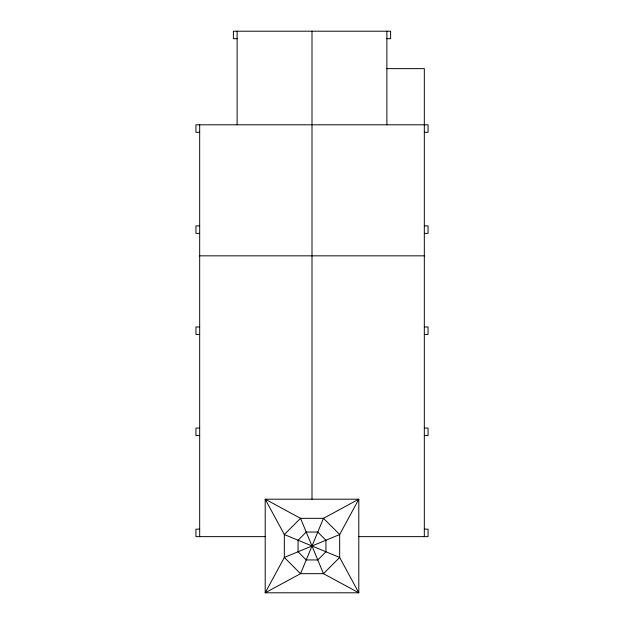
<?xml version="1.0" encoding="UTF-8"?>
<svg xmlns="http://www.w3.org/2000/svg" width="624" height="624" viewBox="0 0 624 624"><rect width="100%" height="100%" fill="white"/><g stroke="black" fill="none" stroke-linecap="round" stroke-linejoin="round"><path stroke-width="0.94" d="M237.12 38.688L233.376 38.688L233.376 31.2L390.624 31.2L390.624 38.688L386.88 38.688M386.88 68.64L424.32 68.64L424.32 536.64M199.68 132.288L195.936 132.288L195.936 124.8L428.064 124.8L428.064 132.288L424.32 132.288M199.68 225.888L195.936 225.888L195.936 233.376L199.68 233.376M424.32 225.888L428.064 225.888L428.064 233.376L424.32 233.376M199.68 255.84L424.32 255.84M199.68 326.976L195.936 326.976L195.936 334.464L199.68 334.464M424.32 326.976L428.064 326.976L428.064 334.464L424.32 334.464M199.68 428.064L195.936 428.064L195.936 435.552L199.68 435.552M424.32 428.064L428.064 428.064L428.064 435.552L424.32 435.552M199.68 529.152L195.936 529.152L195.936 536.64L265.2 536.64M424.32 529.152L428.064 529.152L428.064 536.64L358.8 536.64M386.88 31.2L386.88 124.8M312 31.2L312 499.2M237.12 31.2L237.12 124.8M199.68 124.8L199.68 536.64M323.466 518.326L300.534 573.674L265.2 592.8L265.2 499.2L358.8 499.2L358.8 592.8L265.2 592.8L284.326 557.466L284.326 534.534L265.2 499.2L300.534 518.326L323.466 518.326L358.8 499.2L339.674 534.534L339.674 557.466L358.8 592.8L323.466 573.674L300.534 573.674L284.326 557.466L339.674 534.534L323.466 518.326M300.534 518.326L284.326 534.534L339.674 557.466L323.466 573.674L300.534 518.326M306.228 532.061L298.061 540.228L298.061 551.772L306.228 559.939L317.772 559.939L325.939 551.772L325.939 540.228L317.772 532.061L306.228 532.061"/></g></svg>
